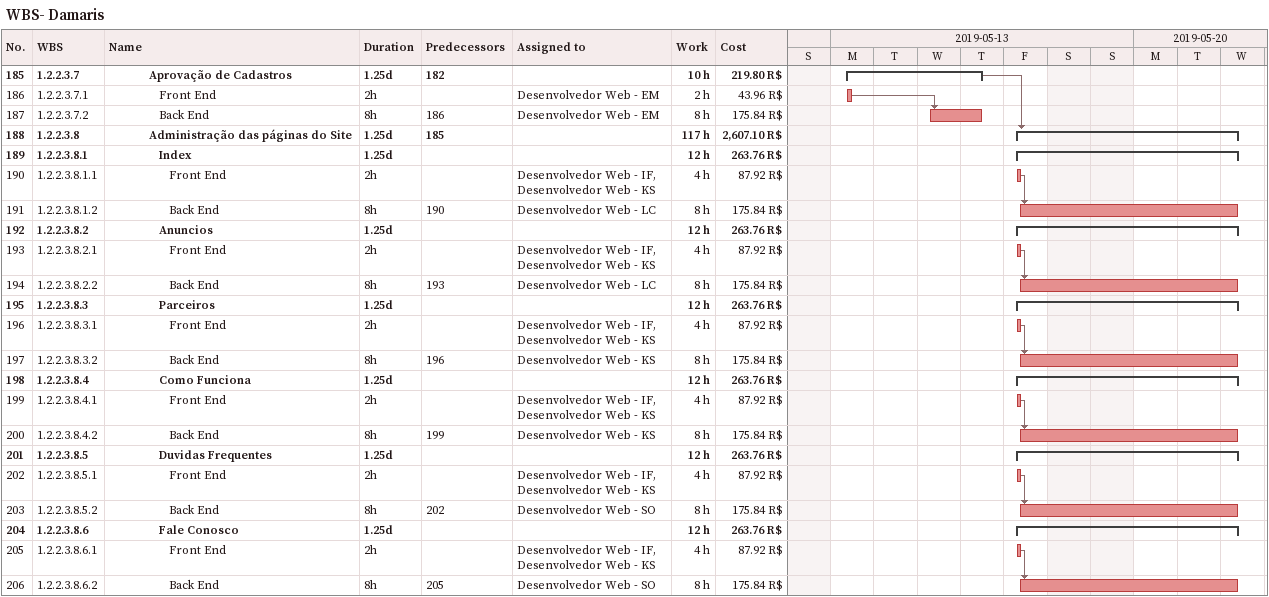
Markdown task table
WBS- Damaris

| ID | WBS | Task | Duration | Start | Finish | Predecessors | Resources | Work (h) | Cost (R$) |
|---|---|---|---|---|---|---|---|---|---|
| 185 | 1.2.2.3.7 | **Aprovação de Cadastros** | 1.25d | 2019-05-13 | 2019-05-16 | 182 |  | 10 | 219.80 |
| 186 | 1.2.2.3.7.1 | Front End | 2h | 2019-05-13 | 2019-05-13 |  | Desenvolvedor Web - EM | 2 | 43.96 |
| 187 | 1.2.2.3.7.2 | Back End | 8h | 2019-05-15 | 2019-05-16 | 186 | Desenvolvedor Web - EM | 8 | 175.84 |
| 188 | 1.2.2.3.8 | **Administração das páginas do Site** | 1.25d | 2019-05-17 | 2019-05-22 | 185 |  | 117 | 2607.10 |
| 189 | 1.2.2.3.8.1 | **Index** | 1.25d | 2019-05-17 | 2019-05-22 |  |  | 12 | 263.76 |
| 190 | 1.2.2.3.8.1.1 | Front End | 2h | 2019-05-17 | 2019-05-17 |  | Desenvolvedor Web - IF, Desenvolvedor Web - KS | 4 | 87.92 |
| 191 | 1.2.2.3.8.1.2 | Back End | 8h | 2019-05-17 | 2019-05-22 | 190 | Desenvolvedor Web - LC | 8 | 175.84 |
| 192 | 1.2.2.3.8.2 | **Anuncios** | 1.25d | 2019-05-17 | 2019-05-22 |  |  | 12 | 263.76 |
| 193 | 1.2.2.3.8.2.1 | Front End | 2h | 2019-05-17 | 2019-05-17 |  | Desenvolvedor Web - IF, Desenvolvedor Web - KS | 4 | 87.92 |
| 194 | 1.2.2.3.8.2.2 | Back End | 8h | 2019-05-17 | 2019-05-22 | 193 | Desenvolvedor Web - LC | 8 | 175.84 |
| 195 | 1.2.2.3.8.3 | **Parceiros** | 1.25d | 2019-05-17 | 2019-05-22 |  |  | 12 | 263.76 |
| 196 | 1.2.2.3.8.3.1 | Front End | 2h | 2019-05-17 | 2019-05-17 |  | Desenvolvedor Web - IF, Desenvolvedor Web - KS | 4 | 87.92 |
| 197 | 1.2.2.3.8.3.2 | Back End | 8h | 2019-05-17 | 2019-05-22 | 196 | Desenvolvedor Web - KS | 8 | 175.84 |
| 198 | 1.2.2.3.8.4 | **Como Funciona** | 1.25d | 2019-05-17 | 2019-05-22 |  |  | 12 | 263.76 |
| 199 | 1.2.2.3.8.4.1 | Front End | 2h | 2019-05-17 | 2019-05-17 |  | Desenvolvedor Web - IF, Desenvolvedor Web - KS | 4 | 87.92 |
| 200 | 1.2.2.3.8.4.2 | Back End | 8h | 2019-05-17 | 2019-05-22 | 199 | Desenvolvedor Web - KS | 8 | 175.84 |
| 201 | 1.2.2.3.8.5 | **Duvidas Frequentes** | 1.25d | 2019-05-17 | 2019-05-22 |  |  | 12 | 263.76 |
| 202 | 1.2.2.3.8.5.1 | Front End | 2h | 2019-05-17 | 2019-05-17 |  | Desenvolvedor Web - IF, Desenvolvedor Web - KS | 4 | 87.92 |
| 203 | 1.2.2.3.8.5.2 | Back End | 8h | 2019-05-17 | 2019-05-22 | 202 | Desenvolvedor Web - SO | 8 | 175.84 |
| 204 | 1.2.2.3.8.6 | **Fale Conosco** | 1.25d | 2019-05-17 | 2019-05-22 |  |  | 12 | 263.76 |
| 205 | 1.2.2.3.8.6.1 | Front End | 2h | 2019-05-17 | 2019-05-17 |  | Desenvolvedor Web - IF, Desenvolvedor Web - KS | 4 | 87.92 |
| 206 | 1.2.2.3.8.6.2 | Back End | 8h | 2019-05-17 | 2019-05-22 | 205 | Desenvolvedor Web - SO | 8 | 175.84 |
